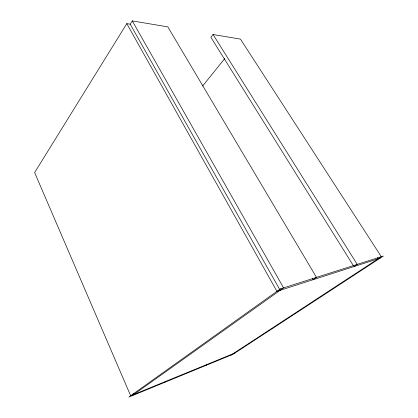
<?xml version="1.0" encoding="UTF-8"?>
<svg xmlns="http://www.w3.org/2000/svg" width="418" height="418" viewBox="0 0 418 418"><rect width="100%" height="100%" fill="white"/><g stroke="black" fill="none" stroke-linecap="round" stroke-linejoin="round"><path stroke-width="0.63" d="M280.159 290.291L130.223 24.197L126.795 23.638L34.631 172.566L130.667 395.773L235.052 352.97M130.223 24.197L132.281 20.9L167.811 26.883L316.478 277.369L313.103 279.699L312.439 278.576M230.898 355.148L381.315 256.694L240.444 39.114L213.044 34.501L210.897 37.327L353.247 265.461M202.667 85.951L224.774 58.541M131.895 395.83L283.576 287.856L132.281 20.9M164.049 382.616L165.956 381.3M205.499 365.583L207.443 364.287M353.941 266.569L357.228 264.375L213.044 34.501M380.161 258.141L276.93 291.33L126.795 23.638M377.391 257.707L378.102 258.799M133.243 393.307L133.76 394.503M280.353 288.885L128.801 397.1L233.098 354.245L383.369 256.041L280.353 288.885"/></g></svg>
